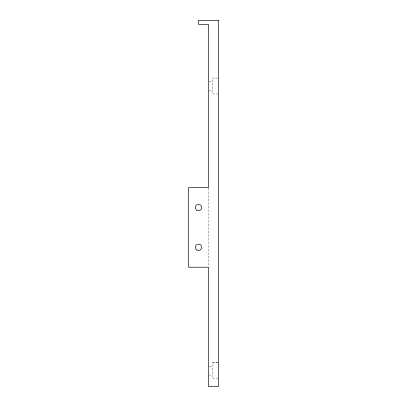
<?xml version="1.0" encoding="UTF-8"?>
<svg xmlns="http://www.w3.org/2000/svg" width="407" height="407" viewBox="0 0 407 407"><rect width="100%" height="100%" fill="white"/><g stroke="black" fill="none" stroke-linecap="round" stroke-linejoin="round"><path stroke-width="0.31" stroke-dasharray="2.04 1.53" d="M217.831 78.083L212.459 78.083L212.459 94.007L217.831 94.007M209.045 81.766L212.459 81.766M209.045 90.323L212.459 90.323M217.831 362.759L212.459 362.759L212.459 378.688L217.831 378.663M212.459 362.785L217.831 362.785M209.045 366.442L212.459 366.442M209.045 375.005L212.459 375.005M208.476 188.207L208.476 266.575"/><path stroke-width="0.61" d="M218.432 20.35L198.524 20.35L198.524 24.334L208.476 24.334L208.476 187.576L188.568 187.576L188.568 267.206L208.476 267.206L208.476 386.65L218.432 386.65L218.432 20.35M196.932 210.241A3.185 3.185 0 0 0 201.709 207.484A3.185 3.185 0 0 0 196.932 204.721A3.185 3.185 0 0 0 196.932 210.241M196.932 250.056A3.185 3.185 0 0 0 201.709 247.298A3.185 3.185 0 0 0 196.932 244.536A3.185 3.185 0 0 0 196.932 250.056"/></g></svg>
